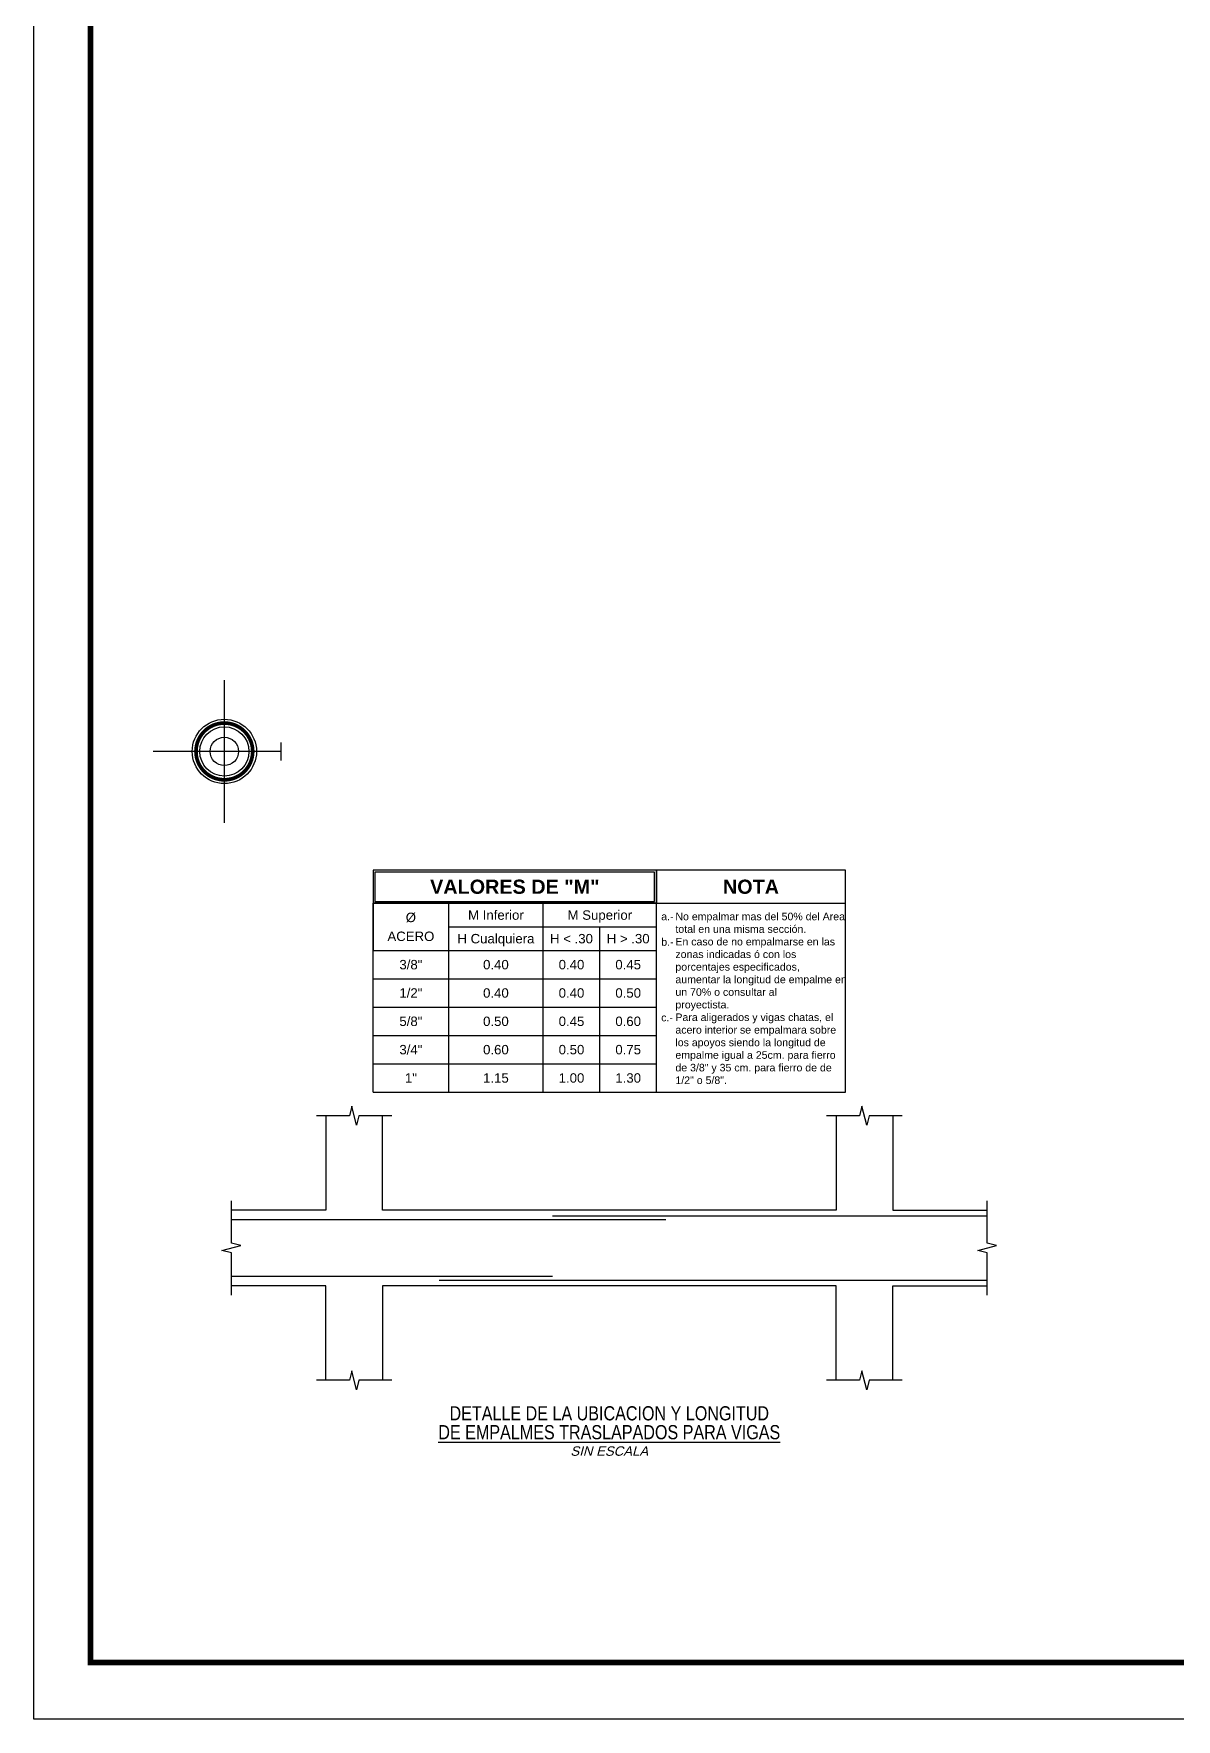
# Model space of a CAD drawing. Header units: millimetres. Extents: x 0 to 86.9, y -0.5 to 29.7.
# Drawn here: x 44.95 to 55.01, y -0.53 to 14.32 of the extents above; entities that cross this region are included whole.
import ezdxf
from ezdxf.enums import TextEntityAlignment as Align

# ---------------------------------------------------------------- set-up
doc = ezdxf.new("R2010")
doc.units = ezdxf.units.MM
doc.linetypes.add('CONTINUA', pattern=[0])
for name, color, linetype in [('.D1 Texto', 7, 'Continuous'), ('E_Acero', 2, 'Continuous'), ('E_Estribos', 142, 'Continuous'), ('G_Complemento', 190, 'Continuous'), ('G_Cuadros', 253, 'Continuous'), ('G_Texto', 122, 'Continuous'), ('MEMBR', 250, 'Continuous')]:
    doc.layers.add(name, color=color, linetype=linetype)
doc.styles.add('ARIAL', font='arial')
doc.styles.add('Lenin_Narrow', font='arial', dxfattribs={"width": 0.82})
doc.styles.add('Titulo Detalles', font='swissb')
doc.styles.add('TITULOS', font='TITULOS')

# ---------------------------------------------------------------- blocks, each defined once
blk = doc.blocks.new('PLT_ETHRTYJTY')
at = {"layer": 'E_Acero'}
for p, q in [((2911.4858653497095, 1816.9088404257575), (2916.08586534971, 1816.9088404257575)), ((2914.8858653497095, 1816.9488404257575), (2919.4858653497095, 1816.9488404257575)), ((2911.4858653497095, 1816.3088404257574), (2914.8858653497095, 1816.3088404257574)), ((2913.6858653497093, 1816.2688404257574), (2919.4858653497095, 1816.2688404257574))]:
    blk.add_line(p, q, dxfattribs=at)
at = {"layer": 'G_Complemento'}
for points in [[(2912.4858653497095, 1818.0088404257574), (2912.4858653497095, 1817.0088404257574), (2911.4858653497095, 1817.0088404257574)], [(2917.8858653497095, 1818.0088404257574), (2917.8858653497095, 1817.0088404257574), (2913.08586534971, 1817.0088404257574), (2913.08586534971, 1818.0088404257574)], [(2918.4858653497095, 1818.0088404257574), (2918.4858653497095, 1817.0088404257574), (2919.4858653497095, 1817.0088404257574)], [(2912.4858653497095, 1815.2088404257574), (2912.4858653497095, 1816.2088404257574), (2911.4858653497095, 1816.2088404257574)], [(2917.8858653497095, 1815.2088404257574), (2917.8858653497095, 1816.2088404257574), (2913.08586534971, 1816.2088404257574), (2913.08586534971, 1815.2088404257574)], [(2918.4858653497095, 1815.2088404257574), (2918.4858653497095, 1816.2088404257574), (2919.4858653497095, 1816.2088404257574)]]:
    blk.add_lwpolyline(points, dxfattribs=at)
at = {"layer": 'G_Complemento', "color": 2}
for points in [[(2913.1858653497093, 1818.0088404257574), (2912.83586534971, 1818.0088404257574), (2912.8108653497093, 1817.9088404257575), (2912.7608653497095, 1818.1088404257575), (2912.7358653497095, 1818.0088404257574), (2912.3858653497095, 1818.0088404257574)], [(2918.58586534971, 1818.0088404257574), (2918.2358653497095, 1818.0088404257574), (2918.21086534971, 1817.9088404257575), (2918.1608653497096, 1818.1088404257575), (2918.1358653497095, 1818.0088404257574), (2917.7858653497096, 1818.0088404257574)], [(2911.4858653497095, 1816.1088404257575), (2911.4858653497095, 1816.5588404257574), (2911.3858653497095, 1816.5838404257574), (2911.58586534971, 1816.6338404257574), (2911.4858653497095, 1816.6588404257575), (2911.4858653497095, 1817.1088404257575)], [(2919.4858653497095, 1816.1088404257575), (2919.4858653497095, 1816.5588404257574), (2919.3858653497095, 1816.5838404257574), (2919.58586534971, 1816.6338404257574), (2919.4858653497095, 1816.6588404257575), (2919.4858653497095, 1817.1088404257575)], [(2913.1858653497093, 1815.2088404257574), (2912.83586534971, 1815.2088404257574), (2912.8108653497093, 1815.1088404257575), (2912.7608653497095, 1815.3088404257576), (2912.7358653497095, 1815.2088404257574), (2912.3858653497095, 1815.2088404257574)], [(2918.58586534971, 1815.2088404257574), (2918.2358653497095, 1815.2088404257574), (2918.21086534971, 1815.1088404257575), (2918.1608653497096, 1815.3088404257576), (2918.1358653497095, 1815.2088404257574), (2917.7858653497096, 1815.2088404257574)]]:
    blk.add_lwpolyline(points, dxfattribs=at)
at = {"layer": 'G_Cuadros'}
for p, q in [((2917.9858653497095, 1818.2588404257574), (2917.9858653497095, 1820.6088404257575)), ((2912.9858653497095, 1818.2588404257574), (2912.9858653497095, 1820.2588404257576)), ((2913.7858653497096, 1818.2588404257574), (2913.7858653497096, 1820.2588404257576)), ((2914.7858653497096, 1818.2588404257574), (2914.7858653497096, 1820.2588404257576)), ((2915.9858653497095, 1818.2588404257574), (2915.9858653497095, 1820.2588404257576)), ((2913.7858653497096, 1820.0088404257576), (2915.9858653497095, 1820.0088404257576)), ((2915.3858653497095, 1818.2588404257574), (2915.3858653497095, 1820.0088404257576)), ((2912.9858653497095, 1819.7588404257576), (2915.9858653497095, 1819.7588404257576)), ((2912.9858653497095, 1819.4588404257574), (2915.9858653497095, 1819.4588404257574)), ((2912.9858653497095, 1819.1588404257575), (2915.9858653497095, 1819.1588404257575)), ((2912.9858653497095, 1818.8588404257575), (2915.9858653497095, 1818.8588404257575)), ((2912.9858653497095, 1818.5588404257576), (2915.9858653497095, 1818.5588404257576)), ((2912.9858653497095, 1818.2588404257574), (2917.9858653497095, 1818.2588404257574))]:
    blk.add_line(p, q, dxfattribs=at)
for points in [[(2912.9858653497095, 1820.2588404257576), (2915.9858653497095, 1820.2588404257576), (2915.9858653497095, 1820.6088404257575), (2912.9858653497095, 1820.6088404257575)], [(2913.00586534971, 1820.2788404257576), (2915.9658653497095, 1820.2788404257576), (2915.9658653497095, 1820.5888404257576), (2913.00586534971, 1820.5888404257576)], [(2915.9858653497095, 1820.2588404257576), (2917.9858653497095, 1820.2588404257576), (2917.9858653497095, 1820.6088404257575), (2915.9858653497095, 1820.6088404257575)], [(2912.9858653497095, 1819.7588404257576), (2915.9858653497095, 1819.7588404257576), (2915.9858653497095, 1820.2588404257576), (2912.9858653497095, 1820.2588404257576)]]:
    blk.add_lwpolyline(points, close=True, dxfattribs=at)
at = {"layer": '.D1 Texto', "style": 'Titulo Detalles'}
for s, p in [('VALORES DE "M"', (2914.4858653497095, 1820.4338404257576)), ('NOTA', (2916.9858653497095, 1820.4338404257576))]:
    blk.add_text(s, height=0.15, dxfattribs=at).set_placement(p, align=Align.MIDDLE_CENTER)
at = {"layer": '.D1 Texto', "style": 'TITULOS', "width": 0.85}
for s, p in [('DETALLE DE LA UBICACION Y LONGITUD', (2915.4858653497095, 1814.8588404257575)), ('%%UDE EMPALMES TRASLAPADOS PARA VIGAS', (2915.4858653497095, 1814.6588404257575))]:
    blk.add_text(s, height=0.15, dxfattribs=at).set_placement(p, align=Align.MIDDLE_CENTER)
at = {"layer": '.D1 Texto', "style": 'Lenin_Narrow', "oblique": 14.999999999999998}
blk.add_text('SIN ESCALA', height=0.1, dxfattribs=at).set_placement((2915.4858653497095, 1814.4588404257574), align=Align.MIDDLE_CENTER)
at = {"layer": '.D1 Texto', "char_height": 0.08, "attachment_point": 1, "style": 'ARIAL'}
for s, insert in [('No empalmar mas del 50% del Area', (2916.1858653497093, 1820.1588404257575)), ('total en una misma sección.', (2916.1858653497093, 1820.0254804257575)), ('zonas indicadas ó con los', (2916.1858653497093, 1819.7587604257576)), ('En caso de no empalmarse en las', (2916.1858653497093, 1819.8921204257574)), ('porcentajes especificados,', (2916.1858653497093, 1819.6254004257576)), ('aumentar la longitud de empalme en', (2916.1858653497093, 1819.4920404257575)), ('proyectista.', (2916.1858653497093, 1819.2253204257574)), ('un 70% o consultar al', (2916.1858653497093, 1819.3586804257575)), ('Para aligerados y vigas chatas, el', (2916.1858653497093, 1819.0919604257574)), ('acero interior se empalmara sobre', (2916.1858653497093, 1818.9586004257576)), ('empalme igual a 25cm. para fierro', (2916.1858653497093, 1818.6918804257575)), ('los apoyos siendo la longitud de', (2916.1858653497093, 1818.8252404257576)), ('de 3/8" y 35 cm. para fierro de de', (2916.1858653497093, 1818.5585204257575)), ('1/2" o 5/8".', (2916.1858653497093, 1818.4251604257574))]:
    blk.add_mtext(s, dxfattribs=dict(at, insert=insert))
at = {"layer": 'G_Texto', "color": 7, "style": 'ARIAL'}
for s, p in [('Ø', (2913.3858653497095, 1820.1088404257575)), ('M Inferior', (2914.2858653497096, 1820.1338404257576)), ('M Superior', (2915.3858653497095, 1820.1338404257576)), ('ACERO', (2913.3858653497095, 1819.9088404257575)), ('H Cualquiera', (2914.2858653497096, 1819.8838404257576)), ('H < .30', (2915.08586534971, 1819.8838404257576)), ('H > .30', (2915.6858653497093, 1819.8838404257576)), ('3/8"', (2913.3858653497095, 1819.6088404257575)), ('0.40', (2914.2858653497096, 1819.6088404257575)), ('0.40', (2915.08586534971, 1819.6088404257575)), ('0.45', (2915.6858653497093, 1819.6088404257575)), ('1/2"', (2913.3858653497095, 1819.3088404257576)), ('0.40', (2914.2858653497096, 1819.3088404257576)), ('0.40', (2915.08586534971, 1819.3088404257576)), ('0.50', (2915.6858653497093, 1819.3088404257576)), ('5/8"', (2913.3858653497095, 1819.0088404257576)), ('0.50', (2914.2858653497096, 1819.0088404257576)), ('0.45', (2915.08586534971, 1819.0088404257576)), ('0.60', (2915.6858653497093, 1819.0088404257576)), ('3/4"', (2913.3858653497095, 1818.7088404257574)), ('0.60', (2914.2858653497096, 1818.7088404257574)), ('0.50', (2915.08586534971, 1818.7088404257574)), ('0.75', (2915.6858653497093, 1818.7088404257574)), ('1"', (2913.3858653497095, 1818.4088404257575)), ('1.15', (2914.2858653497096, 1818.4088404257575)), ('1.00', (2915.08586534971, 1818.4088404257575)), ('1.30', (2915.6858653497093, 1818.4088404257575))]:
    blk.add_text(s, height=0.1, dxfattribs=at).set_placement(p, align=Align.MIDDLE_CENTER)
at = {"layer": 'G_Texto', "style": 'ARIAL'}
for s, p in [('a.-', (2916.0358653497096, 1820.0788404257576)), ('b.-', (2916.0358653497096, 1819.8088404257576)), ('c.-', (2916.0358653497096, 1819.0088404257576))]:
    blk.add_text(s, height=0.08, dxfattribs=at).set_placement(p)

msp = doc.modelspace()

# ---------------------------------------------------------------- linework, layer by layer
at = {"layer": '.D1 Texto', "color": 251}
for p, q in [((46.628002691111305, 7.367318446682475, -32027.092556173164), (46.628002691111305, 8.623369264649227, -32027.092556173164)), ((47.12853013982249, 7.915720346751186, -32027.092556173164), (47.12853013982249, 8.074967404932977, -32027.092556173164)), ((47.12853013982249, 7.995343875842082, -32027.092556173164), (45.999976025776505, 7.995343875842082, -32027.092556173164))]:
    msp.add_line(p, q, dxfattribs=at)
at = {"layer": '.D1 Texto', "const_width": 0.0325520833333387}
msp.add_lwpolyline([(46.62800143475988, 8.245343874437822, 1760.3803592042411), (46.62856949330899, 8.245343231910738, 1760.3803592042411)], format="xyb", dxfattribs=at)
at = {"layer": '.D1 Texto'}
for radius in [0.283333333333303, 0.216666666666697, 0.125]:
    msp.add_circle((46.62800143475988, 7.995343875840263, -31988.82416975876), radius, dxfattribs=at)
at = {"color": 6}
msp.add_lwpolyline([(44.94891432672921, 29.168403781531424), (86.94891432672921, 29.168403781531424), (86.94891432672921, -0.5315962177235178), (44.94891432672921, -0.5315962177235178)], close=True, dxfattribs=at)
at = {"layer": 'MEMBR', "color": 7, "ltscale": 0.025, "const_width": 0.0499405469678974}
msp.add_lwpolyline([(45.44891432672921, 28.668403781531424), (86.44891432672921, 28.668403781531424), (86.44891432672921, -0.0315962177235178), (45.44891432672921, -0.0315962177235178)], close=True, dxfattribs=at)

# ---------------------------------------------------------------- block references
at = {"layer": 'E_Estribos', "linetype": 'CONTINUA', "xscale": 0.8321214489037629, "yscale": 0.8321214489039903, "zscale": 0.8321214489039891}
msp.add_blockref('PLT_ETHRTYJTY', (-2376.019710604431, -1508.018643796428), dxfattribs=at)

doc.saveas('drawing.dxf')
